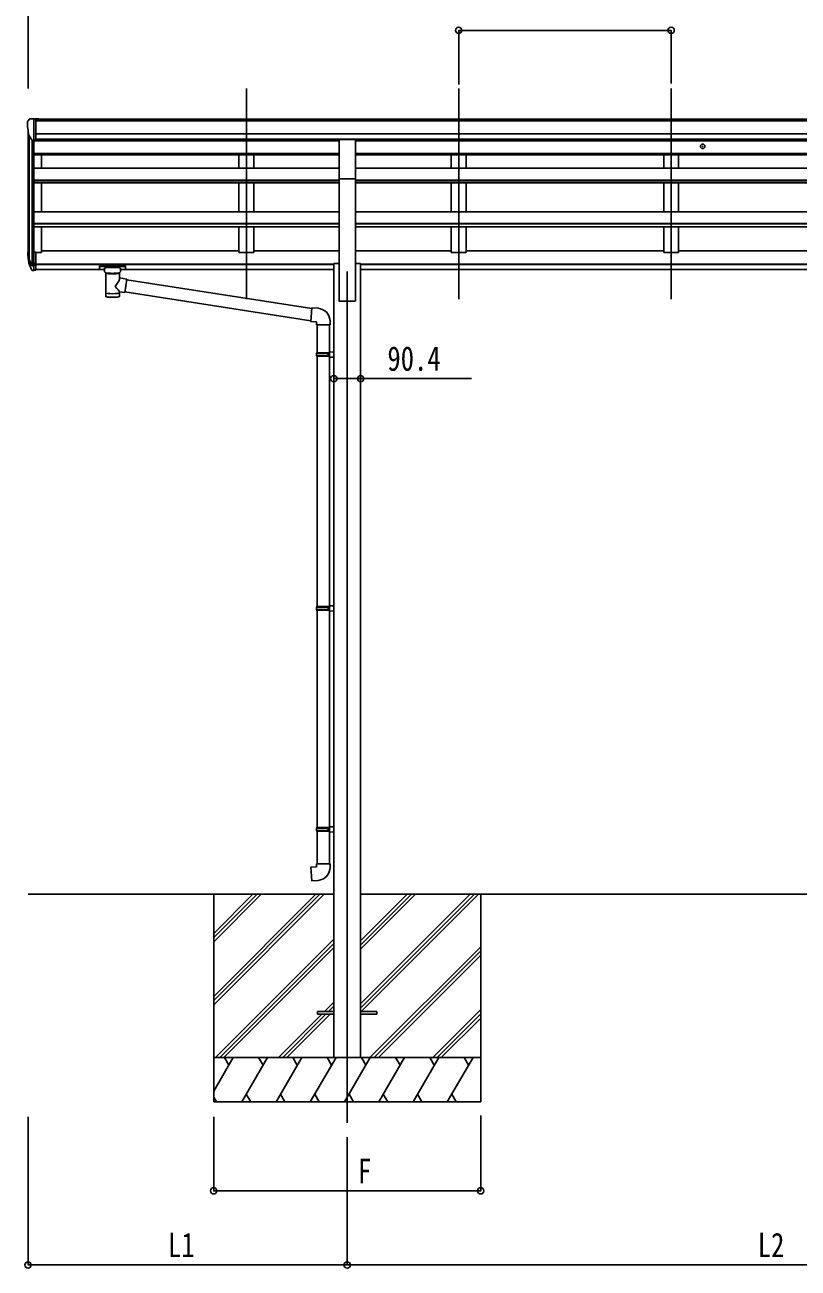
# Model space of a CAD drawing. Units: millimetres, scale not verified. Extents: x -10512 to 10512, y -7425 to 7425.
# Drawn here: x -2039 to 568, y -4167 to 25 of the extents above; entities that cross this region are included whole.
import ezdxf
from ezdxf.enums import TextEntityAlignment as Align

# ---------------------------------------------------------------- set-up
doc = ezdxf.new("R2010")
doc.units = ezdxf.units.MM
doc.header["$LTSCALE"] = 30
doc.header["$PDMODE"] = 32
doc.header["$PDSIZE"] = 15
for name, color, linetype in [('0-4_YKK_12', 2, 'Continuous'), ('0-5_YKK_13', 4, 'Continuous'), ('0-6_YKK_A1', 4, 'Continuous'), ('0-7_YKK_D', 6, 'Continuous')]:
    doc.layers.add(name, color=color, linetype=linetype)
doc.styles.add('ＭＳ ゴシック', font='')
doc.styles.get('ＭＳ ゴシック').set_extended_font_data('MS Gothic')

msp = doc.modelspace()

# ---------------------------------------------------------------- linework, layer by layer
at = {"layer": '0-4_YKK_12'}
for p, q in [((-1292.27, -900.57), (-1292.27, -189.34)), ((-576.27, -900.57), (-576.27, -189.34)), ((139.73, -900.57), (139.73, -189.34)), ((-952.27, -806.77), (-952.27, -3677.63))]:
    msp.add_line(p, q, dxfattribs=at)
at = {"layer": '0-5_YKK_13'}
for p, q in [((-2023.36, -292.76), (-2027.43, -298.57)), ((-2020.27, -292.19), (-2022.6, -292.33)), ((-2020.27, -292.19), (-2001.77, -292.19)), ((-2008.27, -365.17), (-2008.27, -292.19)), ((-2001.77, -292.19), (-1991.77, -292.28)), ((-2001.77, -364.17), (-2001.77, -292.19)), ((-1991.77, -293.79), (-1991.77, -292.28)), ((-2030.27, -301.56), (-2030.27, -302.19)), ((-2015.89, -363.36), (-2025.17, -347.3)), ((-2008.27, -365.17), (-2013.48, -364.86)), ((-2001.77, -364.17), (-2008.27, -364.17)), ((-979.77, -362.22), (-924.77, -362.22)), ((-979.77, -494.13), (-979.77, -362.22)), ((-924.77, -494.13), (-924.77, -362.22)), ((-979.77, -494.13), (-924.77, -494.13)), ((-2008.27, -741.48), (-2008.27, -803.36)), ((-2001.77, -741.48), (-2008.27, -741.48)), ((-2001.77, -741.48), (-2001.77, -802.54)), ((-2025.88, -767.52), (-2015.71, -786.69)), ((-2014.7, -785.44), (-2024.46, -767.02)), ((-2023.29, -784.37), (-2015.71, -801.86)), ((-2008.27, -786.19), (-2013.4, -786.19)), ((-2008.27, -788.19), (-2013.11, -788.19)), ((-2001.77, -779.79), (-2008.27, -779.79)), ((-2001.77, -785.19), (-2008.27, -785.19)), ((-1786.77, -788.25), (-1786.77, -799.01)), ((-1786.77, -788.44), (-1786.77, -789.98)), ((-1784.77, -787.59), (-1701.77, -787.59)), ((-1784.77, -789.77), (-1701.77, -789.77)), ((-1770.27, -806.48), (-1770.27, -796.21)), ((-1716.27, -806.48), (-1716.27, -796.21)), ((-1699.77, -788.25), (-1699.77, -799.01)), ((-2008.27, -803.36), (-2013.11, -803.36)), ((-2001.77, -802.54), (-2008.27, -802.54)), ((-1784.77, -799.68), (-1770.27, -799.68)), ((-1766.17, -810.98), (-1766.19, -891.28)), ((-1720.37, -828.56), (-1720.37, -810.97)), ((-1695.15, -832.46), (-1720.37, -828.55)), ((-1716.27, -799.68), (-1701.77, -799.68)), ((-1695.15, -832.46), (-1702.17, -877.72)), ((-1071.3, -931.31), (-1695.46, -834.48)), ((-1720.35, -891.28), (-1720.37, -874.65)), ((-1720.37, -874.9), (-1702.17, -877.72)), ((-1074.97, -973.24), (-1701.9, -875.98)), ((-1050.55, -931.08), (-1071.38, -929.26)), ((-1055.47, -986.83), (-1009.47, -986.83)), ((-1053.47, -986.83), (-1053.47, -1080.83)), ((-1011.47, -986.83), (-1011.47, -1078.27)), ((-1009.47, -986.83), (-1009.47, -975.91)), ((-1055.47, -1082.83), (-1054.47, -1080.83)), ((-1055.47, -1082.83), (-1011.47, -1082.83)), ((-1055.47, -1082.83), (-1055.47, -1090.83)), ((-1054.47, -1080.83), (-1011.47, -1080.83)), ((-1015.95, -1082.83), (-1016.38, -1080.83)), ((-1013.47, -1078.33), (-997.47, -1077.86)), ((-1013.47, -1080.33), (-1013.47, -1078.33)), ((-1013.47, -1080.33), (-1011.47, -1080.33)), ((-997.47, -1077.86), (-997.47, -1095.8)), ((-1055.47, -1090.83), (-1011.47, -1090.83)), ((-1055.47, -1090.83), (-1054.47, -1092.83)), ((-1054.47, -1092.83), (-1011.47, -1092.83)), ((-1053.47, -1092.83), (-1053.47, -1937.02)), ((-1013.47, -1095.33), (-1013.47, -1093.33)), ((-1013.47, -1095.33), (-997.47, -1095.8)), ((-1011.47, -1095.39), (-1011.47, -1934.46)), ((-1055.47, -1939.02), (-1054.47, -1937.02)), ((-1055.47, -1939.02), (-1011.47, -1939.02)), ((-1055.47, -1939.02), (-1055.47, -1947.02)), ((-1055.47, -1947.02), (-1011.47, -1947.02)), ((-1055.47, -1947.02), (-1054.47, -1949.02)), ((-1054.47, -1937.02), (-1011.47, -1937.02)), ((-1054.47, -1949.02), (-1011.47, -1949.02)), ((-1053.47, -1949.02), (-1053.47, -2682.18)), ((-1015.95, -1939.02), (-1016.38, -1937.02)), ((-1013.47, -1934.52), (-997.47, -1934.05)), ((-1013.47, -1936.52), (-1013.47, -1934.52)), ((-1013.47, -1936.52), (-1011.47, -1936.52)), ((-1013.47, -1951.52), (-1013.47, -1949.52)), ((-1013.47, -1951.52), (-997.47, -1951.99)), ((-1011.47, -1951.58), (-1011.47, -2679.62)), ((-997.47, -1934.05), (-997.47, -1951.99)), ((-1055.47, -2684.18), (-1054.47, -2682.18)), ((-1054.47, -2682.18), (-1011.47, -2682.18)), ((-1015.95, -2684.18), (-1016.38, -2682.18)), ((-1013.47, -2679.68), (-997.47, -2679.21)), ((-1013.47, -2681.68), (-1013.47, -2679.68)), ((-1013.47, -2681.68), (-1011.47, -2681.68)), ((-997.47, -2679.21), (-997.47, -2697.15)), ((-1055.47, -2684.18), (-1011.47, -2684.18)), ((-1055.47, -2684.18), (-1055.47, -2692.18)), ((-1055.47, -2692.18), (-1011.47, -2692.18)), ((-1055.47, -2692.18), (-1054.47, -2694.18)), ((-1054.47, -2694.18), (-1011.47, -2694.18)), ((-1053.47, -2694.18), (-1053.47, -2804.18)), ((-1013.47, -2696.68), (-1013.47, -2694.68)), ((-1013.47, -2696.68), (-997.47, -2697.15)), ((-1011.47, -2696.74), (-1011.47, -2804.18)), ((-1055.47, -2804.18), (-1009.47, -2804.18)), ((-1055.47, -2814.18), (-1055.47, -2804.18)), ((-1009.47, -2804.18), (-1009.47, -2815.09)), ((-1052.27, -3302.27), (-1052.27, -3311.27)), ((-1052.27, -3302.27), (-997.47, -3302.27)), ((-1052.27, -3311.27), (-997.47, -3311.27)), ((-907.07, -3302.27), (-852.27, -3302.27)), ((-907.07, -3311.27), (-852.27, -3311.27)), ((-852.27, -3302.27), (-852.27, -3311.27))]:
    msp.add_line(p, q, dxfattribs=at)
for points in [[(-1786.77, -788.25), (-1786.73, -788.06), (-1786.65, -787.92), (-1786.55, -787.83), (-1786.45, -787.77), (-1786.33, -787.72), (-1786.03, -787.66), (-1785.54, -787.61), (-1785, -787.59), (-1784.77, -787.59)], [(-1701.77, -787.59), (-1701.42, -787.59), (-1700.89, -787.62), (-1700.44, -787.67), (-1700.13, -787.75), (-1699.96, -787.84), (-1699.84, -787.98), (-1699.78, -788.16), (-1699.77, -788.25)], [(-1786.77, -799.01), (-1786.73, -799.21), (-1786.65, -799.34), (-1786.55, -799.44), (-1786.45, -799.5), (-1786.33, -799.54), (-1786.03, -799.61), (-1785.54, -799.65), (-1785, -799.67), (-1784.77, -799.68)], [(-1770.23, -806.43), (-1770.25, -806.78), (-1770.01, -807.74), (-1769.49, -808.62), (-1768.68, -809.46), (-1767.57, -810.26), (-1766.17, -810.98)], [(-1720.37, -810.97), (-1720.14, -810.88), (-1718.78, -810.14), (-1717.67, -809.3), (-1716.91, -808.43), (-1716.45, -807.53), (-1716.28, -806.65)], [(-1701.77, -799.68), (-1701.42, -799.67), (-1700.89, -799.65), (-1700.44, -799.6), (-1700.13, -799.52), (-1699.96, -799.42), (-1699.84, -799.28), (-1699.78, -799.1), (-1699.77, -799.01)], [(-1071.38, -929.26), (-1075.39, -975.09), (-1055.47, -976.83), (-1055.47, -986.83)], [(-1015.95, -1082.83), (-1015.95, -1090.83), (-1016.38, -1092.83)], [(-1013.47, -1093.33), (-1011.47, -1093.33), (-1011.47, -1080.33)], [(-1015.95, -1939.02), (-1015.95, -1947.02), (-1016.38, -1949.02)], [(-1013.47, -1949.52), (-1011.47, -1949.52), (-1011.47, -1936.52)], [(-1013.47, -2694.68), (-1011.47, -2694.68), (-1011.47, -2681.68)], [(-1015.95, -2684.18), (-1015.95, -2692.18), (-1016.38, -2694.18)], [(-1050.55, -2859.92), (-1071.38, -2861.75), (-1075.39, -2815.92), (-1055.47, -2814.18)]]:
    msp.add_lwpolyline(points, dxfattribs=at)
for centre, radius, start, end in [((-2022.54, -293.33), 1, 93.5, 145), ((-2027.27, -301.56), 3, 93, 180), ((-1828.27, -302.19), 202, 180, 192.90261), ((-2013.29, -361.86), 3, 210, 266.5), ((-1939.61, -745.35), 89.07, 174.49576, 194.41188), ((-1940.32, -741.07), 88.05, 177.22392, 197.21071), ((-1895.05, -748.29), 133.22, 183.27987, 195.71302), ((-2013.11, -785.19), 3, 210, 270), ((-2013.4, -784.69), 1.5, 210, 270), ((-2013.11, -800.36), 3, 210, 270), ((-1054.47, -975.91), 45, 0, 85), ((-1054.47, -2815.09), 45, 275, 0)]:
    msp.add_arc(centre, radius, start, end, dxfattribs=at)
for centre, major_axis, ratio, start_param, end_param in [((-1784.77, -789.98), (2, 0), 0.109601, 1.5707963, 3.1415927), ((-1743.27, -796.21), (27, 0), 0.122176, 6.2831853, 9.424778), ((-1701.77, -789.98), (2, 0), 0.109601, 0, 1.5707963), ((-1743.26, -811.44), (-22.91, 0.42), 0.072511, 0.0008029, 1.5715993), ((-1743.26, -813.06), (-22.91, 0.42), 0.072511, 0.0008029, 1.5715993), ((-1743.28, -811.44), (22.92, 0.42), 0.07247, 4.71158, 6.2823764), ((-1743.28, -813.06), (22.92, 0.42), 0.07247, 4.71158, 6.2823764), ((-1743.27, -855.1), (-22.81, -26.62), 0.234429, 1.6855472, 3.1268519), ((-1732.27, -806.48), (16, 0), 0.361356, 6.2636979, 6.2831853), ((-1743.27, -878.84), (22.91, 0), 0.122865, 3.1415927, 6.2831853), ((-1740.71, -852.45), (20.32, -22.25), 0.045535, 0.0389954, 1.3075346), ((-1743.27, -891.28), (22.92, 0), 0.101955, 3.1415499, 6.2833984)]:
    msp.add_ellipse(centre, major_axis=major_axis, ratio=ratio, start_param=start_param, end_param=end_param, dxfattribs=at)
at = {"layer": '0-6_YKK_A1'}
for p, q in [((-2028.27, -745.91), (-2028.27, -330.55)), ((-2001.77, -293.79), (2997.23, -293.79)), ((-2001.77, -299.14), (2997.23, -299.14)), ((-2023.99, -349.34), (-2023.99, -767.91)), ((-2014.27, -364.7), (-2014.27, -785.91)), ((-2008.27, -365.17), (-2008.27, -741.48)), ((-979.77, -365.86), (-2008.27, -365.86)), ((-2001.77, -342.67), (2997.23, -342.67)), ((-2001.77, -360.34), (2997.23, -360.34)), ((-979.77, -362.72), (-2001.77, -362.72)), ((-1983.27, -362.72), (-1983.27, -365.86)), ((-1317.27, -365.86), (-1317.27, -362.72)), ((-1267.27, -365.86), (-1267.27, -362.72)), ((-924.77, -362.72), (1920.23, -362.72)), ((-924.77, -365.86), (1920.23, -365.86)), ((-601.27, -365.86), (-601.27, -362.72)), ((-551.27, -365.86), (-551.27, -362.72)), ((114.73, -365.86), (114.73, -362.72)), ((164.73, -365.86), (164.73, -362.72)), ((-979.77, -409.34), (-2008.27, -409.34)), ((-979.77, -413.42), (-2008.27, -413.42)), ((-1983.27, -413.45), (-1983.27, -458.44)), ((-1317.27, -458.57), (-1317.27, -413.42)), ((-1267.27, -458.57), (-1267.27, -413.42)), ((-924.77, -409.34), (1920.23, -409.34)), ((-924.77, -413.42), (1920.23, -413.42)), ((-601.27, -458.57), (-601.27, -413.42)), ((-551.27, -458.57), (-551.27, -413.42)), ((114.73, -458.57), (114.73, -413.42)), ((164.73, -458.57), (164.73, -413.42)), ((-979.77, -458.57), (-2008.27, -458.57)), ((-924.77, -458.57), (1920.23, -458.57)), ((-979.77, -499.31), (-2008.27, -499.31)), ((-979.77, -500.8), (-2008.27, -500.8)), ((-979.77, -906.77), (-979.77, -494.13)), ((-924.77, -906.77), (-924.77, -494.13)), ((-924.77, -499.31), (1920.23, -499.31)), ((-924.77, -500.8), (1920.23, -500.8)), ((-979.77, -507.59), (-2008.27, -507.59)), ((-1983.27, -507.62), (-1983.27, -605.88)), ((-1317.27, -605.88), (-1317.27, -507.59)), ((-1267.27, -605.88), (-1267.27, -507.59)), ((-924.77, -507.59), (1920.23, -507.59)), ((-601.27, -605.88), (-601.27, -507.59)), ((-551.27, -605.88), (-551.27, -507.59)), ((114.73, -605.88), (114.73, -507.59)), ((164.73, -605.88), (164.73, -507.59)), ((-979.67, -605.88), (-2008.27, -605.88)), ((-924.87, -605.88), (1920.23, -605.88)), ((-979.6, -645.09), (-2008.27, -645.09)), ((-979.69, -646.57), (-2008.27, -646.57)), ((-979.67, -656.23), (-2008.27, -656.23)), ((-1983.27, -656.14), (-1983.27, -742.3)), ((-1317.27, -656.23), (-1317.27, -742.3)), ((-1267.27, -656.23), (-1267.27, -742.3)), ((-924.93, -645.09), (1920.23, -645.09)), ((-924.87, -656.23), (1920.23, -656.23)), ((-924.85, -646.57), (1920.23, -646.57)), ((-601.27, -656.23), (-601.27, -742.3)), ((-551.27, -656.23), (-551.27, -742.3)), ((114.73, -656.23), (114.73, -742.3)), ((164.73, -656.23), (164.73, -742.3)), ((-2001.77, -742.3), (-1983.27, -742.3)), ((-1983.27, -737.5), (-1317.27, -737.5)), ((-1317.27, -742.3), (-1267.27, -742.3)), ((-979.54, -737.5), (-1267.27, -737.5)), ((-979.54, -737.5), (-1267.27, -737.5)), ((-925, -737.5), (-601.27, -737.5)), ((-601.27, -742.3), (-551.27, -742.3)), ((114.73, -737.5), (-551.27, -737.5)), ((114.73, -742.3), (164.73, -742.3)), ((830.73, -737.5), (164.73, -737.5)), ((-2001.77, -781.63), (-997.47, -781.63)), ((-2001.77, -782.99), (-997.47, -782.99)), ((-997.47, -780.39), (-997.47, -3456.77)), ((-997.47, -780.39), (-979.77, -780.39)), ((-924.77, -780.39), (-907.07, -780.39)), ((-907.07, -780.39), (-907.07, -3456.77)), ((-907.07, -781.81), (1902.4, -781.81)), ((-907.07, -783.19), (1902.53, -783.19)), ((-2001.77, -800.37), (-1770.27, -800.37)), ((-1716.27, -800.37), (-997.47, -800.37)), ((-907.07, -800.37), (1902.53, -800.37)), ((-980.03, -906.77), (-925.03, -906.77)), ((-2028.27, -2906.77), (-997.47, -2906.77)), ((-1402.27, -2906.77), (-1402.27, -3606.77)), ((-1402.27, -3250.95), (-1058.09, -2906.77)), ((-1402.27, -3265.09), (-1043.95, -2906.77)), ((-1402.27, -3279.23), (-1029.8, -2906.77)), ((-1402.27, -3067.1), (-1241.94, -2906.77)), ((-1402.27, -3052.96), (-1256.08, -2906.77)), ((-1402.27, -3038.82), (-1270.22, -2906.77)), ((-907.07, -2906.77), (1902.53, -2906.77)), ((-907.07, -3276.25), (-537.59, -2906.77)), ((-907.07, -3290.39), (-523.45, -2906.77)), ((-907.07, -3092.4), (-721.44, -2906.77)), ((-907.07, -3078.26), (-735.58, -2906.77)), ((-907.07, -3064.12), (-749.72, -2906.77)), ((-904.81, -3302.27), (-509.3, -2906.77)), ((-502.27, -2906.77), (-502.27, -3606.77)), ((-1395.96, -3456.77), (-997.47, -3058.28)), ((-1381.82, -3456.77), (-997.47, -3072.43)), ((-1367.67, -3456.77), (-997.47, -3086.57)), ((-875.46, -3456.77), (-502.27, -3083.58)), ((-861.32, -3456.77), (-502.27, -3097.73)), ((-847.17, -3456.77), (-502.27, -3111.87)), ((-1183.83, -3456.77), (-1038.33, -3311.27)), ((-1169.68, -3456.77), (-1024.18, -3311.27)), ((-1155.54, -3456.77), (-1010.04, -3311.27)), ((-1029.33, -3302.27), (-997.47, -3270.41)), ((-1015.18, -3302.27), (-997.47, -3284.56)), ((-1001.04, -3302.27), (-997.47, -3298.7)), ((-663.33, -3456.77), (-502.27, -3295.71)), ((-649.18, -3456.77), (-502.27, -3309.86)), ((-635.04, -3456.77), (-502.27, -3324)), ((-502.27, -3456.77), (-1402.27, -3456.77)), ((-1402.27, -3570.88), (-1336.39, -3456.77)), ((-1351.39, -3482.76), (-1366.39, -3456.77)), ((-1307.52, -3606.77), (-1220.92, -3456.77)), ((-1235.92, -3482.75), (-1250.92, -3456.77)), ((-1192.05, -3606.77), (-1105.45, -3456.77)), ((-1120.45, -3482.76), (-1135.45, -3456.77)), ((-1076.58, -3606.77), (-989.98, -3456.77)), ((-1004.98, -3482.75), (-1019.98, -3456.77)), ((-961.11, -3606.77), (-874.51, -3456.77)), ((-889.51, -3482.75), (-904.51, -3456.77)), ((-845.64, -3606.77), (-759.04, -3456.77)), ((-774.04, -3482.75), (-789.04, -3456.77)), ((-730.17, -3606.77), (-643.57, -3456.77)), ((-673.57, -3456.77), (-658.57, -3482.75)), ((-614.7, -3606.77), (-528.1, -3456.77)), ((-558.1, -3456.77), (-543.1, -3482.75)), ((-1402.27, -3590.71), (-1393, -3606.77)), ((-1292.52, -3580.79), (-1277.52, -3606.77)), ((-1177.05, -3580.79), (-1162.05, -3606.77)), ((-1061.58, -3580.79), (-1046.58, -3606.77)), ((-946.11, -3580.79), (-931.11, -3606.77)), ((-830.64, -3580.79), (-815.64, -3606.77)), ((-715.17, -3580.79), (-700.17, -3606.77)), ((-599.7, -3580.79), (-584.7, -3606.77)), ((-1402.27, -3606.77), (-502.27, -3606.77))]:
    msp.add_line(p, q, dxfattribs=at)
msp.add_point((245.97, -384.99), dxfattribs=at)
at = {"layer": '0-7_YKK_D'}
for p, q in [((-2028.27, -189.34), (-2028.27, 257.21)), ((-576.27, -176.38), (-576.27, 7.21)), ((-576.27, 6.21), (139.73, 6.21)), ((139.73, -173.5), (139.73, 7.21)), ((-997.47, -1167.97), (-997.47, -1166.97)), ((-907.07, -1167.97), (-907.07, -1166.97)), ((-2028.27, -3657.79), (-2028.27, -4157.77)), ((-1402.27, -3656.79), (-1402.27, -3907.77)), ((-502.27, -3652.23), (-502.27, -3907.77)), ((-952.27, -3726.07), (-952.27, -4157.77)), ((-952.27, -3726.07), (-952.27, -4157.77)), ((-1402.27, -3906.77), (-502.27, -3906.77)), ((-2028.27, -4156.77), (-952.27, -4156.77)), ((-952.27, -4156.77), (1947.73, -4156.77))]:
    msp.add_line(p, q, dxfattribs=at)
msp.add_lwpolyline([(-997.47, -1167.97), (-907.07, -1167.97), (-533.07, -1167.97)], dxfattribs=at)
for centre in [(-576.27, 6.21), (139.73, 6.21), (-997.47, -1167.97), (-907.07, -1167.97), (-1402.27, -3906.77), (-502.27, -3906.77), (-2028.27, -4156.77), (-952.27, -4156.77), (-952.27, -4156.77)]:
    msp.add_circle(centre, 10.62, dxfattribs=at)

# ---------------------------------------------------------------- texts
at = {"layer": '0-7_YKK_D', "style": 'ＭＳ ゴシック', "width": 0.8}
for s, p in [('90.4', (-816.74, -1166.31)), ('F', (-916.02, -3905.77)), ('L1', (-1556.27, -4155.11)), ('L2', (431.73, -4155.11))]:
    msp.add_text(s, height=82.48, dxfattribs=at).set_placement(p, align=Align.BOTTOM_LEFT)

doc.saveas('drawing.dxf')
